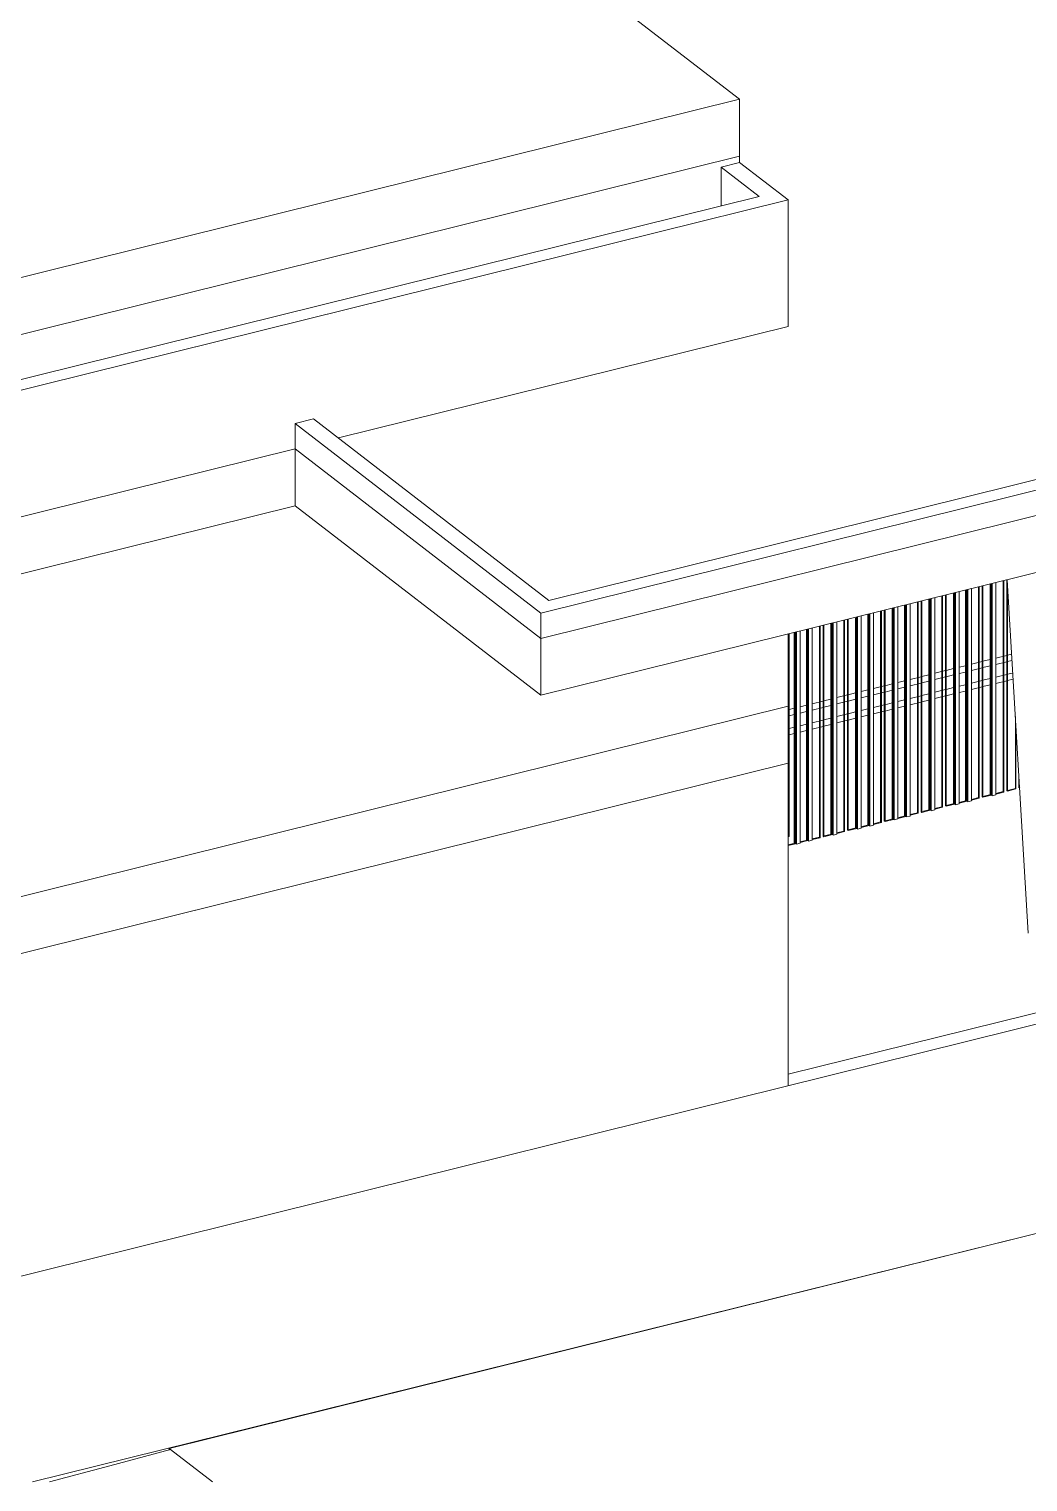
# Model space of a CAD drawing. Header units: metres. Extents: x 40 to 358, y -13 to 19.
# Drawn here: x 70.11 to 77.21, y -13.27 to -2.95 of the extents above; entities that cross this region are included whole.
import ezdxf

# ---------------------------------------------------------------- set-up
doc = ezdxf.new("R2010")
doc.units = ezdxf.units.M
for name, color, linetype, lineweight in [('A-MURO', 113, 'Continuous', 9), ('A-PISO', 51, 'Continuous', 9), ('A-PISO-RAMP', 51, 'Continuous', 5), ('A-PUER', 31, 'Continuous', 5), ('A-PUER-MARC', 31, 'Continuous', 5), ('A-VENT-CORT', 52, 'Continuous', 5), ('A-VENT-CORT-MARC', 51, 'Continuous', 5), ('S-COLS', 52, 'Continuous', 5)]:
    doc.layers.add(name, color=color, linetype=linetype, lineweight=lineweight)

# ---------------------------------------------------------------- blocks, each defined once
blk = doc.blocks.new('Ramp - Ramp-1384892-Axonometria')
at = {"layer": 'A-PISO-RAMP'}
blk.add_line((71.117, -13.044), (71.414, -13.274), dxfattribs=at)
blk.add_polyline3d([(71.117, -13.044, 0), (70.686, -13.159, 0), (70.257, -13.274, 0)], dxfattribs=at)
blk = doc.blocks.new('Panel de sistema - Vidrio-10-V190-Axonometria')
at = {"layer": 'A-VENT-CORT'}
for p, q in [((77.145, -8.295), (77.145, -8.276)), ((77.145, -8.34), (77.145, -8.295)), ((77.15, -8.344), (77.145, -8.34))]:
    blk.add_line(p, q, dxfattribs=at)
blk = doc.blocks.new('Panel de sistema - Vidrio-10-V191-Axonometria')
at = {"layer": 'A-VENT-CORT'}
for p, q in [((77.058, -8.317), (77.058, -6.864)), ((77.063, -6.886), (77.063, -8.32)), ((77.119, -7.834), (77.119, -8.302)), ((77.123, -8.305), (77.123, -7.917)), ((77.058, -8.362), (77.058, -8.317)), ((77.063, -8.365), (77.058, -8.362)), ((77.063, -8.32), (77.063, -8.365)), ((77.119, -8.347), (77.063, -8.36)), ((77.063, -8.365), (77.123, -8.35)), ((77.119, -8.302), (77.119, -8.347)), ((77.119, -8.347), (77.123, -8.35)), ((77.123, -8.35), (77.123, -8.305))]:
    blk.add_line(p, q, dxfattribs=at)
blk = doc.blocks.new('Panel de sistema - Vidrio-10-V169-Axonometria')
at = {"layer": 'A-VENT-CORT'}
for p, q in [((86.079, -4.626), (86.079, -6.079)), ((86.084, -6.083), (86.084, -4.625)), ((86.079, -6.079), (86.079, -6.124)), ((86.084, -6.128), (86.084, -6.083)), ((86.079, -6.124), (86.028, -6.137)), ((86.028, -6.142), (86.084, -6.128)), ((86.079, -6.124), (86.084, -6.128))]:
    blk.add_line(p, q, dxfattribs=at)
blk = doc.blocks.new('Panel de sistema - Vidrio-10-V170-Axonometria')
at = {"layer": 'A-VENT-CORT'}
for p, q in [((85.844, -6.137), (85.844, -4.684)), ((85.849, -4.683), (85.849, -6.141)), ((85.905, -4.669), (85.905, -6.122)), ((85.91, -6.126), (85.91, -4.668)), ((85.844, -6.182), (85.844, -6.137)), ((85.849, -6.186), (85.844, -6.182)), ((85.849, -6.141), (85.849, -6.186)), ((85.905, -6.167), (85.849, -6.181)), ((85.849, -6.186), (85.91, -6.171)), ((85.905, -6.122), (85.905, -6.167)), ((85.905, -6.167), (85.91, -6.171)), ((85.91, -6.171), (85.91, -6.126))]:
    blk.add_line(p, q, dxfattribs=at)
blk = doc.blocks.new('Panel de sistema - Vidrio-10-1504271-Axonometria')
at = {"layer": 'A-VENT-CORT'}
for p, q in [((75.553, -7.237), (75.553, -8.69)), ((75.558, -8.694), (75.558, -7.236)), ((75.553, -8.735), (75.504, -8.747)), ((75.504, -8.752), (75.558, -8.739)), ((75.553, -8.69), (75.553, -8.735)), ((75.553, -8.735), (75.558, -8.739)), ((75.558, -8.739), (75.558, -8.694))]:
    blk.add_line(p, q, dxfattribs=at)
blk = doc.blocks.new('Montante rectangular - 30x30-1439872-Axonometria')
at = {"layer": 'A-VENT-CORT-MARC'}
for p, q in [((75.548, -8.686), (75.548, -7.238)), ((75.563, -7.234), (75.563, -8.698)), ((75.589, -7.228), (75.589, -8.691)), ((75.548, -8.731), (75.548, -8.686)), ((75.558, -8.739), (75.548, -8.731)), ((75.563, -8.698), (75.563, -8.743)), ((75.589, -8.736), (75.563, -8.743)), ((75.589, -8.691), (75.589, -8.736))]:
    blk.add_line(p, q, dxfattribs=at)
blk = doc.blocks.new('Montante rectangular - 30x30-V192-Axonometria')
at = {"layer": 'A-VENT-CORT-MARC'}
for p, q in [((76.024, -7.12), (76.024, -8.583)), ((75.983, -8.578), (75.983, -7.136)), ((75.998, -7.126), (75.998, -8.59)), ((75.983, -8.623), (75.983, -8.578)), ((75.993, -8.631), (75.983, -8.623)), ((75.998, -8.59), (75.998, -8.635)), ((76.024, -8.628), (75.998, -8.635)), ((76.024, -8.583), (76.024, -8.628))]:
    blk.add_line(p, q, dxfattribs=at)
blk = doc.blocks.new('M_Door-Curtain-Wall-Double-Storefront - M_Door-Curtain-Wall-Double-Storefront-1504195-Axonometria')
at = {"layer": 'A-PUER-MARC'}
for p, q in [((75.511, -8.688), (75.511, -7.247)), ((75.504, -8.69), (75.511, -8.688))]:
    blk.add_line(p, q, dxfattribs=at)

msp = doc.modelspace()

# ---------------------------------------------------------------- linework, layer by layer
at = {"layer": 'A-MURO'}
for p, q in [((101.01, -0.338), (73.748, -7.1)), ((73.805, -7.01), (100.806, -0.313)), ((75.159, -3.853), (67.808, -5.677)), ((75.028, -3.931), (75.159, -3.898)), ((75.159, -3.853), (75.159, -3.898)), ((75.159, -3.898), (75.504, -4.165)), ((75.299, -4.14), (75.028, -3.931)), ((75.028, -3.931), (75.028, -4.207)), ((75.504, -4.165), (68.849, -5.815)), ((68.905, -5.726), (75.299, -4.14)), ((75.504, -5.064), (75.504, -4.165)), ((72.309, -5.856), (75.504, -5.064)), ((72.133, -5.72), (72.002, -5.753)), ((73.748, -7.1), (72.002, -5.753)), ((72.002, -5.753), (72.002, -5.933)), ((72.133, -5.72), (73.805, -7.01)), ((68.849, -6.715), (72.002, -5.933)), ((72.002, -6.337), (68.849, -7.119)), ((73.748, -7.28), (73.748, -7.1)), ((75.504, -7.249), (75.504, -7.762)), ((68.849, -9.412), (75.504, -7.762)), ((75.504, -8.166), (68.849, -9.817)), ((75.504, -8.166), (75.504, -10.459))]:
    msp.add_line(p, q, dxfattribs=at)
at = {"layer": 'A-PISO'}
for p, q in [((75.159, -3.449), (57.009, 10.555)), ((73.748, -7.28), (101.01, -0.518)), ((101.01, -0.922), (73.748, -7.684)), ((67.808, -5.272), (75.159, -3.449)), ((75.159, -3.449), (75.159, -3.853)), ((97.111, -5.1), (66.878, -12.599)), ((72.002, -5.933), (73.748, -7.28)), ((72.002, -6.337), (72.002, -5.933)), ((73.748, -7.684), (72.002, -6.337)), ((70.136, -13.274), (97.624, -6.466)), ((97.607, -6.463), (71.106, -13.036)), ((75.504, -10.377), (91.197, -6.484)), ((73.748, -7.28), (73.748, -7.684)), ((76.94, -7.431), (76.889, -7.443)), ((77.058, -7.401), (76.981, -7.42)), ((77.092, -7.393), (77.063, -7.4)), ((76.623, -7.509), (76.546, -7.528)), ((76.679, -7.495), (76.628, -7.508)), ((76.766, -7.474), (76.72, -7.485)), ((76.72, -7.53), (76.766, -7.519)), ((76.884, -7.445), (76.807, -7.464)), ((76.807, -7.509), (76.884, -7.489)), ((76.889, -7.488), (76.94, -7.476)), ((76.981, -7.465), (77.058, -7.446)), ((77.063, -7.445), (77.095, -7.437)), ((77.063, -7.535), (77.1, -7.526)), ((76.188, -7.617), (76.111, -7.636)), ((76.244, -7.603), (76.193, -7.616)), ((76.331, -7.582), (76.285, -7.593)), ((76.285, -7.638), (76.331, -7.627)), ((76.449, -7.552), (76.372, -7.572)), ((76.372, -7.616), (76.449, -7.597)), ((76.505, -7.539), (76.454, -7.551)), ((76.454, -7.596), (76.505, -7.583)), ((76.546, -7.573), (76.623, -7.554)), ((76.628, -7.553), (76.679, -7.54)), ((76.628, -7.643), (76.679, -7.63)), ((76.72, -7.62), (76.766, -7.609)), ((76.807, -7.599), (76.884, -7.579)), ((76.884, -7.624), (76.807, -7.643)), ((76.889, -7.578), (76.94, -7.566)), ((76.94, -7.61), (76.889, -7.623)), ((76.981, -7.555), (77.058, -7.536)), ((77.058, -7.581), (76.981, -7.6)), ((77.103, -7.57), (77.063, -7.58)), ((75.753, -7.725), (75.676, -7.744)), ((75.809, -7.711), (75.758, -7.724)), ((75.927, -7.682), (75.85, -7.701)), ((75.85, -7.746), (75.927, -7.727)), ((75.983, -7.668), (75.932, -7.681)), ((75.932, -7.726), (75.983, -7.713)), ((76.07, -7.646), (76.024, -7.658)), ((76.024, -7.703), (76.07, -7.691)), ((76.111, -7.681), (76.188, -7.662)), ((76.193, -7.661), (76.244, -7.648)), ((76.193, -7.751), (76.244, -7.738)), ((76.285, -7.728), (76.331, -7.717)), ((76.372, -7.706), (76.449, -7.687)), ((76.449, -7.732), (76.372, -7.751)), ((76.454, -7.686), (76.505, -7.673)), ((76.505, -7.718), (76.454, -7.731)), ((76.546, -7.663), (76.623, -7.644)), ((76.623, -7.689), (76.546, -7.708)), ((76.679, -7.675), (76.628, -7.688)), ((76.766, -7.654), (76.72, -7.665)), ((75.504, -7.762), (75.504, -8.166)), ((75.548, -7.776), (75.511, -7.785)), ((75.511, -7.83), (75.548, -7.821)), ((75.635, -7.754), (75.589, -7.766)), ((75.589, -7.811), (75.635, -7.799)), ((75.676, -7.789), (75.753, -7.77)), ((75.758, -7.769), (75.809, -7.756)), ((75.85, -7.836), (75.927, -7.817)), ((75.932, -7.816), (75.983, -7.803)), ((76.024, -7.793), (76.07, -7.781)), ((76.07, -7.826), (76.024, -7.838)), ((76.111, -7.771), (76.188, -7.752)), ((76.188, -7.797), (76.111, -7.816)), ((76.244, -7.783), (76.193, -7.796)), ((76.331, -7.762), (76.285, -7.773)), ((75.511, -7.92), (75.548, -7.911)), ((75.589, -7.901), (75.635, -7.889)), ((75.635, -7.934), (75.589, -7.946)), ((75.676, -7.879), (75.753, -7.86)), ((75.753, -7.905), (75.676, -7.924)), ((75.758, -7.859), (75.809, -7.846)), ((75.809, -7.891), (75.758, -7.904)), ((75.927, -7.862), (75.85, -7.881)), ((75.983, -7.848), (75.932, -7.86)), ((75.548, -7.956), (75.511, -7.965)), ((71.106, -13.036), (71.414, -13.274)), ((71.106, -13.036), (71.106, -13.047))]:
    msp.add_line(p, q, dxfattribs=at)
at = {"layer": 'S-COLS'}
msp.add_line((77.06, -6.863), (77.209, -9.374), dxfattribs=at)

# ---------------------------------------------------------------- block references
at = {"layer": 'A-PISO-RAMP'}
msp.add_blockref('Ramp - Ramp-1384892-Axonometria', (0, 0), dxfattribs=at)
at = {"layer": 'A-PUER'}
msp.add_blockref('M_Door-Curtain-Wall-Double-Storefront - M_Door-Curtain-Wall-Double-Storefront-1504195-Axonometria', (0, 0), dxfattribs=at)
at = {"layer": 'A-VENT-CORT'}
for name, p in [('Panel de sistema - Vidrio-10-V169-Axonometria', (-9.221, -2.287)), ('Panel de sistema - Vidrio-10-V170-Axonometria', (-8.96, -2.222)), ('Panel de sistema - Vidrio-10-V169-Axonometria', (-9.047, -2.244)), ('Panel de sistema - Vidrio-10-V191-Axonometria', (0, 0)), ('Panel de sistema - Vidrio-10-V170-Axonometria', (-9.395, -2.33)), ('Panel de sistema - Vidrio-10-V169-Axonometria', (-9.482, -2.352)), ('Panel de sistema - Vidrio-10-V170-Axonometria', (-9.221, -2.287)), ('Panel de sistema - Vidrio-10-V169-Axonometria', (-9.308, -2.309)), ('Panel de sistema - Vidrio-10-V169-Axonometria', (-10.004, -2.481)), ('Panel de sistema - Vidrio-10-V169-Axonometria', (-9.917, -2.46)), ('Panel de sistema - Vidrio-10-V170-Axonometria', (-9.656, -2.395)), ('Panel de sistema - Vidrio-10-V169-Axonometria', (-9.743, -2.417)), ('Panel de sistema - Vidrio-10-V169-Axonometria', (-9.656, -2.395)), ('Panel de sistema - Vidrio-10-V169-Axonometria', (-10.439, -2.589)), ('Panel de sistema - Vidrio-10-V169-Axonometria', (-10.352, -2.568)), ('Panel de sistema - Vidrio-10-V170-Axonometria', (-10.091, -2.503)), ('Panel de sistema - Vidrio-10-V169-Axonometria', (-10.178, -2.525)), ('Panel de sistema - Vidrio-10-V170-Axonometria', (-9.917, -2.46)), ('Panel de sistema - Vidrio-10-1504271-Axonometria', (0, 0)), ('Panel de sistema - Vidrio-10-V190-Axonometria', (0, 0))]:
    msp.add_blockref(name, p, dxfattribs=at)
at = {"layer": 'A-VENT-CORT-MARC'}
for name, p in [('Montante rectangular - 30x30-1439872-Axonometria', (1.392, 0.345)), ('Montante rectangular - 30x30-1439872-Axonometria', (0.957, 0.237)), ('Montante rectangular - 30x30-1439872-Axonometria', (1.131, 0.281)), ('Montante rectangular - 30x30-1439872-Axonometria', (1.218, 0.302)), ('Montante rectangular - 30x30-V192-Axonometria', (0, 0)), ('Montante rectangular - 30x30-1439872-Axonometria', (0.522, 0.129)), ('Montante rectangular - 30x30-1439872-Axonometria', (0.696, 0.173)), ('Montante rectangular - 30x30-1439872-Axonometria', (0.783, 0.194)), ('Montante rectangular - 30x30-1439872-Axonometria', (0.087, 0.022)), ('Montante rectangular - 30x30-1439872-Axonometria', (0.261, 0.065)), ('Montante rectangular - 30x30-1439872-Axonometria', (0, 0))]:
    msp.add_blockref(name, p, dxfattribs=at)

doc.saveas('drawing.dxf')
